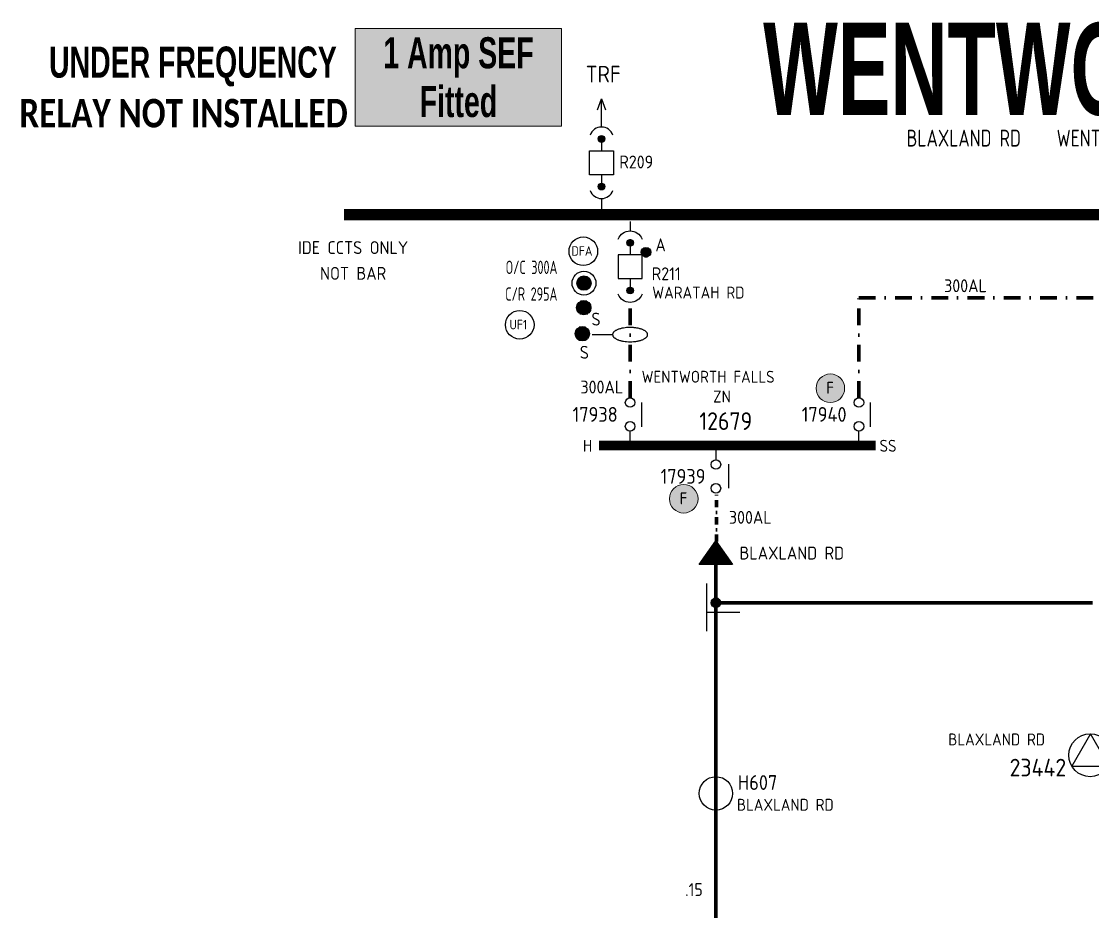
# Model space of a CAD drawing. Header units: millimetres. Extents: x 0 to 634, y -9 to 946.
# Drawn here: x 10.3 to 235, y 759.2 to 946 of the extents above; entities that cross this region are included whole.
import ezdxf
from ezdxf.enums import TextEntityAlignment as Align

# ---------------------------------------------------------------- set-up
doc = ezdxf.new("R2010")
doc.units = ezdxf.units.MM
doc.linetypes.add('UGCABLE', pattern=[11, 3.5, -2, 0, -2, 3.5])
doc.linetypes.add('UGCABLESMALL', pattern=[5, 1.5, -1, 0, -1, 1.5])
for name, color, linetype, true_color in [('BUSBAR', 7, 'Continuous', 0x000000), ('NOTATION', 7, 'Continuous', 0x000000), ('RETICULATION', 7, 'Continuous', 0x000000), ('SOPS_COND_R211', 1, 'Continuous', 0xff0000)]:
    doc.layers.add(name, color=color, linetype=linetype, true_color=true_color)
for name, color, linetype in [('EQUIPMENT', 7, 'Continuous'), ('PROTECTION', 7, 'Continuous'), ('TITLE', 7, 'Continuous')]:
    doc.layers.add(name, color=color, linetype=linetype)
doc.styles.add('34', font='GENISO12', dxfattribs={"width": 0.83622})
doc.styles.add('DEFAULT', font='DEFAULT')
doc.styles.add('E35', font='Simplex')
doc.styles.add('E50', font='Simplex')
doc.styles.add('OF200', font='', dxfattribs={"width": 0.536124})
doc.styles.add('OF75', font='ARIALNB.TTF', dxfattribs={"width": 0.8})
doc.styles.add('S18', font='GENISO12', dxfattribs={"width": 0.994444})
doc.styles.add('S25', font='GENISO12')
doc.styles.add('S29', font='GENISO12')
doc.styles.add('S35', font='GENISO12')
doc.styles.add('SB30', font='GENISO12', dxfattribs={"width": 0.730769})
doc.styles.add('SOPS25', font='GENISO12')
doc.styles.get('OF200').set_extended_font_data('Arial Black')

# ---------------------------------------------------------------- blocks, each defined once
blk = doc.blocks.new('SOPS_RETIC_COND_3$3')
for p, q in [((-2, 4), (-2, -6)), ((-2, -2), (5, -2))]:
    blk.add_line(p, q)
at = {"style": 'DEFAULT', "flags": 3}
blk.add_attdef('ISI_MICROGDS_OBJECT_NAME', (0, 0), '', height=2.5, dxfattribs=at)
blk = doc.blocks.new('SOPS_RETIC_OU_MAIN$0')
for p, q in [((3.35, 7.78), (-3.35, 7.78)), ((-3.21, 7.58), (3.21, 7.58)), ((3.07, 7.38), (-3.07, 7.38)), ((-2.93, 7.18), (2.93, 7.18)), ((2.79, 6.98), (-2.79, 6.98)), ((-2.65, 6.78), (2.65, 6.78)), ((2.51, 6.58), (-2.51, 6.58)), ((-2.37, 6.38), (2.37, 6.38)), ((2.23, 6.18), (-2.23, 6.18)), ((-2.09, 5.98), (2.09, 5.98)), ((1.95, 5.78), (-1.95, 5.78)), ((-1.81, 5.58), (1.81, 5.58)), ((1.67, 5.38), (-1.67, 5.38)), ((-1.53, 5.18), (1.53, 5.18)), ((1.39, 4.98), (-1.39, 4.98)), ((-1.25, 4.78), (1.25, 4.78)), ((1.11, 4.58), (-1.11, 4.58)), ((-0.97, 4.38), (0.97, 4.38)), ((0.83, 4.18), (-0.83, 4.18)), ((-0.69, 3.98), (0.69, 3.98)), ((0.55, 3.78), (-0.55, 3.78)), ((-0.41, 3.58), (0.41, 3.58)), ((0.27, 3.38), (-0.27, 3.38)), ((-0.13, 3.18), (0.13, 3.18))]:
    blk.add_line(p, q)
blk.add_lwpolyline([(-3.5, 8), (3.5, 8), (0, 3)], close=True)
at = {"insert": (-4.95, 6.94), "char_height": 2.7, "attachment_point": 7, "rotation": 180, "line_spacing_factor": 1.2, "style": 'S25'}
blk.add_mtext('BLAXLAND RD', dxfattribs=at)
at = {"style": 'DEFAULT', "flags": 3}
blk.add_attdef('ISI_MICROGDS_OBJECT_NAME', (0, 0), '', height=2.5, dxfattribs=at)
blk = doc.blocks.new('SOPS_SW_CB_FDR')
for p, q in [((-138, 0), (-138, -2)), ((-137.3, -4.41), (-138.7, -4.41)), ((-138.64, -4.21), (-137.36, -4.21)), ((-137.5, -4.01), (-138.5, -4.01)), ((-138.14, -3.81), (-137.86, -3.81)), ((-138.69, -4.61), (-137.31, -4.61)), ((-137.37, -4.81), (-138.63, -4.81)), ((-138.48, -5.01), (-137.52, -5.01)), ((-138, -5.2), (-138, -7)), ((-133.67, -6.4), (-135.67, -6.4)), ((-135.66, -6.6), (-133.68, -6.6)), ((-135.64, -6.2), (-133.7, -6.2)), ((-133.77, -6), (-135.56, -6)), ((-135.43, -5.8), (-133.9, -5.8)), ((-134.13, -5.6), (-135.2, -5.6)), ((-133.73, -6.8), (-135.6, -6.8)), ((-135.5, -7), (-133.84, -7)), ((-134.01, -7.2), (-135.32, -7.2)), ((-134.97, -7.4), (-134.37, -7.4)), ((-149.17, -13.05), (-146.17, -13.05)), ((-146.17, -12.85), (-149.16, -12.85)), ((-149.14, -12.65), (-146.2, -12.65)), ((-146.2, -13.25), (-149.14, -13.25)), ((-146.25, -12.45), (-149.08, -12.45)), ((-149.08, -13.45), (-146.25, -13.45)), ((-148.99, -12.25), (-146.34, -12.25)), ((-146.47, -12.05), (-148.87, -12.05)), ((-148.68, -11.85), (-146.65, -11.85)), ((-146.92, -11.65), (-148.41, -11.65)), ((-138, -12), (-138, -13.8)), ((-146.34, -13.65), (-148.99, -13.65)), ((-148.87, -13.85), (-146.47, -13.85)), ((-146.65, -14.05), (-148.69, -14.05)), ((-148.41, -14.25), (-146.92, -14.25)), ((-137.3, -14.41), (-138.7, -14.41)), ((-138.69, -14.61), (-137.31, -14.61)), ((-138.64, -14.21), (-137.36, -14.21)), ((-137.37, -14.81), (-138.63, -14.81)), ((-137.5, -14.01), (-138.5, -14.01)), ((-138.48, -15.01), (-137.52, -15.01)), ((-138.14, -13.81), (-137.86, -13.81))]:
    blk.add_line(p, q)
for points in [[(-140.5, -3.7, -0.68), (-135.5, -3.7)], [(-135.5, -15.3, -0.68), (-140.5, -15.3)]]:
    blk.add_lwpolyline(points, format="xyb")
blk.add_lwpolyline([(-140.5, -7), (-140.5, -12), (-135.5, -12), (-135.5, -7)], close=True)
for centre, radius in [((-138, -4.5), 0.7), ((-134.67, -6.45), 1), ((-147.67, -12.95), 2.5), ((-147.67, -12.95), 1.5), ((-138, -14.5), 0.7)]:
    blk.add_circle(centre, radius)
at = {"insert": (-132.7, -4.92), "char_height": 2.7, "attachment_point": 4, "line_spacing_factor": 1.2, "style": 'S25'}
blk.add_mtext('A', dxfattribs=at)
at = {"style": 'DEFAULT', "flags": 3}
blk.add_attdef('ISI_MICROGDS_OBJECT_NAME', (0, 0), '', height=2.5, dxfattribs=at)
at = {"style": 'S25'}
blk.add_attdef('CB_NUMBER', text='', height=2.7, dxfattribs=at).set_placement((-133.47, -10.99), align=Align.MIDDLE_LEFT)
blk.add_attdef('LOCATION_001', (-133.37, -16.18), '', height=2.5, dxfattribs=at)
blk = doc.blocks.new('SOPS_SW_CB_TRF')
for p, q in [((-144, 19.8), (-144, 25.73)), ((-144.7, 17.24), (-143.3, 17.24)), ((-143.31, 17.44), (-144.69, 17.44)), ((-143.35, 17.04), (-144.65, 17.04)), ((-144.61, 17.64), (-143.39, 17.64)), ((-144.53, 16.84), (-143.47, 16.84)), ((-143.56, 17.84), (-144.44, 17.84)), ((-143.76, 16.64), (-144.24, 16.64)), ((-144, 16.6), (-144, 14.8)), ((-144, 9.8), (-144, 8)), ((-144.7, 7.24), (-143.3, 7.24)), ((-143.31, 7.44), (-144.69, 7.44)), ((-143.35, 7.04), (-144.65, 7.04)), ((-144.61, 7.64), (-143.39, 7.64)), ((-144.53, 6.84), (-143.47, 6.84)), ((-143.56, 7.84), (-144.44, 7.84)), ((-143.76, 6.64), (-144.24, 6.64)), ((-144, 4.8), (-144, 1))]:
    blk.add_line(p, q)
blk.add_lwpolyline([(-144.82, 23.44), (-144, 25.73), (-143.17, 23.44)])
for points in [[(-141.63, 18.1, 0.717741), (-146.37, 18.1)], [(-146.37, 6.5, 0.717741), (-141.63, 6.5)]]:
    blk.add_lwpolyline(points, format="xyb")
blk.add_lwpolyline([(-146.5, 14.8), (-141.5, 14.8), (-141.5, 9.8), (-146.5, 9.8)], close=True)
for centre in [(-144, 17.3), (-144, 7.3)]:
    blk.add_circle(centre, 0.7)
at = {"line_spacing_factor": 1.2}
for s, insert, char_height, attachment_point, style in [('TRF', (-143.64, 30.9), 3.5, 5, 'S35'), ('R209', (-140.27, 12.47), 2.7, 4, 'S25')]:
    blk.add_mtext(s, dxfattribs=dict(at, insert=insert, char_height=char_height, attachment_point=attachment_point, style=style))
at = {"style": 'DEFAULT', "flags": 3}
blk.add_attdef('ISI_MICROGDS_OBJECT_NAME', (0, 0), '', height=2.5, dxfattribs=at)
blk = doc.blocks.new('SOPS_SW_P_H_D')
for p, q in [((0, 0), (0, -2)), ((2.65, -2.91), (2.65, -8))]:
    blk.add_line(p, q)
for centre in [(0, -3), (0, -8)]:
    blk.add_circle(centre, 1)
at = {"style": 'DEFAULT', "flags": 3}
blk.add_attdef('ISI_MICROGDS_OBJECT_NAME', (0, 0), '', height=2.5, dxfattribs=at)
at = {"style": 'S25'}
blk.add_attdef('SWITCH_NUMBER', text='', height=3.1, dxfattribs=at).set_placement((-2.19, -5.49), align=Align.MIDDLE_RIGHT)
blk = doc.blocks.new('SOPS_SW_P_H_U')
for p, q in [((2.43, 4.91), (2.43, 10)), ((0, 1), (0, 4))]:
    blk.add_line(p, q)
for centre in [(0, 10), (0, 5)]:
    blk.add_circle(centre, 1)
at = {"style": 'S25'}
blk.add_attdef('SWITCH_NUMBER', text='', height=3.1, dxfattribs=at).set_placement((-2.6, 7.51), align=Align.MIDDLE_RIGHT)
at = {"style": 'DEFAULT', "flags": 3}
blk.add_attdef('ISI_MICROGDS_OBJECT_NAME', (0, 0), '', height=2.5, dxfattribs=at)
blk = doc.blocks.new('SOPS_SW_P_H_U$0')
for p, q in [((2.43, 4.91), (2.43, 10)), ((0, 1), (0, 4))]:
    blk.add_line(p, q)
for centre in [(0, 10), (0, 5)]:
    blk.add_circle(centre, 1)
at = {"style": 'S25'}
blk.add_attdef('SWITCH_NUMBER', text='', height=3.1, dxfattribs=at).set_placement((-2.6, 7.51), align=Align.MIDDLE_RIGHT)
at = {"style": 'DEFAULT', "flags": 3}
blk.add_attdef('ISI_MICROGDS_OBJECT_NAME', (0, 0), '', height=2.5, dxfattribs=at)
blk = doc.blocks.new('SOPS_SW_S_R$1')
blk.add_circle((0, 0), 3.5)
at = {"style": 'DEFAULT', "flags": 3}
blk.add_attdef('ISI_MICROGDS_OBJECT_NAME', (0, 0), '', height=2.5, dxfattribs=at)
at = {"style": 'S29'}
blk.add_attdef('SWITCH_NUMBER', text='', height=3.1, dxfattribs=at).set_placement((4.58, 2.27), align=Align.MIDDLE_LEFT)
at = {"style": 'S25'}
blk.add_attdef('LOCATION_001', (4.41, -3.64), '', height=2.5, dxfattribs=at)
blk = doc.blocks.new('SOPS_TRF_BUS_PM')
at = {"const_width": 2}
blk.add_lwpolyline([(-23, 1), (35, 1)], dxfattribs=at)
at = {"style": 'S25'}
for tag, p in [('LOCATION_001', (-14.09, 14.16)), ('LOCATION_002', (0.91, 10))]:
    blk.add_attdef(tag, p, '', height=2.5, dxfattribs=at)
at = {"style": 'S35'}
blk.add_attdef('SUB_NUMBER', text='', height=3.7, dxfattribs=at).set_placement((3.55, 6.1), align=Align.MIDDLE_CENTER)
at = {"style": 'DEFAULT', "flags": 3}
blk.add_attdef('ISI_MICROGDS_OBJECT_NAME', (0, 0), '', height=2.5, dxfattribs=at)
at = {"style": 'S25'}
blk.add_attdef('SWG_TYPE', text='', height=2.5, dxfattribs=at).set_placement((-24.45, 0.93), align=Align.MIDDLE_RIGHT)
blk.add_attdef('SUB_TYPE', text='', height=2.5, dxfattribs=at).set_placement((35.81, 0.93), align=Align.MIDDLE_LEFT)
blk = doc.blocks.new('SOPS_TRF_T_L$15')
for p, q in [((-1, 0), (1, 0)), ((0.98, 0.2), (-0.98, 0.2)), ((-0.92, 0.4), (0.92, 0.4)), ((0.8, 0.6), (-0.8, 0.6)), ((-0.6, 0.8), (0.6, 0.8)), ((0.98, -0.2), (-0.98, -0.2)), ((-0.92, -0.4), (0.92, -0.4)), ((0.8, -0.6), (-0.8, -0.6)), ((-0.6, -0.8), (0.6, -0.8))]:
    blk.add_line(p, q)
blk.add_lwpolyline([(-1.55, -2.28), (-5.47, 4.5), (-9.38, -2.28)], close=True)
for centre, radius in [((-5.5, 0), 4.5), ((0, 0), 1)]:
    blk.add_circle(centre, radius)
at = {"style": 'S25'}
blk.add_attdef('LOCATION_001', (-35.27, 2.07), '', height=2.5, dxfattribs=at)
at = {"style": 'DEFAULT', "flags": 3}
blk.add_attdef('ISI_MICROGDS_OBJECT_NAME', (0, 0), '', height=2.5, dxfattribs=at)
at = {"style": 'S35'}
blk.add_attdef('SUB_NUMBER', text='', height=3.7, dxfattribs=at).set_placement((-10.53, -2.59), align=Align.MIDDLE_RIGHT)
blk = doc.blocks.new('DRAWING_INFO_SCHEM')
at = {"style": 'OF200', "width": 0.536124}
blk.add_attdef('SHEET_TITLE', text='', height=19.34, dxfattribs=at).set_placement((335.36, 936), align=Align.MIDDLE_RIGHT)
at = {"style": 'OF75', "width": 0.8}
blk.add_attdef('SUPPLY_POINT_001', (348.66, 932.74), '', height=6.52, dxfattribs=at)
at = {"style": '34', "width": 0.83622}
blk.add_attdef('ADDRESS1', text='', height=3.53, dxfattribs=at).set_placement((207.98, 923.24), align=Align.TOP_CENTER)
for tag, p in [('ADDRESS2', (227.46, 921.47)), ('ADDRESS3', (275.46, 921.47)), ('PHONE_NUMBER', (326.66, 921.47))]:
    blk.add_attdef(tag, text='', height=3.53, dxfattribs=at).set_placement(p, align=Align.MIDDLE_LEFT)
at = {"style": 'S25'}
for tag, p in [('TOTAL_SHEETS', (632.44, 120.95)), ('SSN', (632.44, 106.2))]:
    blk.add_attdef(tag, text='', height=2.5, rotation=90, dxfattribs=at).set_placement(p, align=Align.MIDDLE_CENTER)
at = {"style": 'E35'}
blk.add_attdef('SHEET_TITLE', text='', height=3.5, rotation=90, dxfattribs=at).set_placement((632.44, -7.68), align=Align.MIDDLE_LEFT)
at = {"style": 'DEFAULT'}
for tag, flags in [('TITLE', 1), ('SHEET_NUMBER', 1), ('SHEET_NUMBER', 1), ('ISI_MICROGDS_OBJECT_NAME', 3)]:
    blk.add_attdef(tag, (0, 0), '', height=2.5, dxfattribs=dict(at, flags=flags))
for tag, height, style, p in [('PUBLISH_DATE', 3.5, 'S35', (520, -6)), ('AMENDMENT', 5, 'E50', (553.4, -6.27)), ('SSN', 5, 'E50', (593.4, -6.27))]:
    blk.add_attdef(tag, text='', height=height, dxfattribs=dict(style=style)).set_placement(p, align=Align.MIDDLE_CENTER)
at = {"style": 'E50'}
blk.add_attdef('DRAWING_NUMBER', text='', height=5, dxfattribs=at).set_placement((555.9, -6.27), align=Align.MIDDLE_LEFT)

msp = doc.modelspace()

# ---------------------------------------------------------------- hatches: boundary and pattern name
at = {"layer": 'NOTATION', "true_color": 0xaeff39}
msp.add_hatch(color=60, dxfattribs=at).paths.add_polyline_path([(80.36, 923.99), (123.64, 923.99), (123.64, 944.45), (80.36, 944.45)])
at = {"layer": 'PROTECTION', "true_color": 0xff8080}
h = msp.add_hatch(color=11, dxfattribs=at)
edge = h.paths.add_edge_path()
edge.add_arc((180, 869), 3, 0, 360)
h = msp.add_hatch(color=11, dxfattribs=at)
edge = h.paths.add_edge_path()
edge.add_arc((149.25, 845.8), 3, 0, 360)

# ---------------------------------------------------------------- linework, layer by layer
at = {"layer": 'BUSBAR', "const_width": 2.4}
msp.add_lwpolyline([(78, 905.4), (624, 905.4)], dxfattribs=at)
at = {"layer": 'NOTATION', "color": 7, "lineweight": 0}
msp.add_lwpolyline([(80.36, 923.99), (123.64, 923.99), (123.64, 944.45), (80.36, 944.45)], close=True, dxfattribs=at)
at = {"layer": 'PROTECTION'}
for p, q in [((126.79, 885.84), (129.79, 885.84)), ((129.78, 886.04), (126.8, 886.04)), ((129.77, 885.64), (126.81, 885.64)), ((126.83, 886.24), (129.75, 886.24)), ((126.86, 885.44), (129.72, 885.44)), ((129.69, 886.44), (126.9, 886.44)), ((129.64, 885.24), (126.94, 885.24)), ((126.99, 886.64), (129.59, 886.64)), ((129.46, 886.84), (127.13, 886.84)), ((127.33, 887.04), (129.26, 887.04)), ((128.95, 887.24), (127.63, 887.24)), ((127.06, 885.04), (129.53, 885.04)), ((129.36, 884.84), (127.22, 884.84)), ((127.47, 884.64), (129.12, 884.64)), ((128.66, 884.44), (127.92, 884.44)), ((126.52, 880.78), (129.44, 880.78)), ((129.38, 880.98), (126.58, 880.98)), ((126.68, 881.18), (129.28, 881.18)), ((129.14, 881.38), (126.82, 881.38)), ((127.01, 881.58), (128.95, 881.58)), ((128.64, 881.78), (127.32, 881.78)), ((126.48, 880.38), (129.48, 880.38)), ((129.47, 880.58), (126.49, 880.58)), ((129.46, 880.18), (126.5, 880.18)), ((126.55, 879.98), (129.41, 879.98)), ((129.33, 879.78), (126.63, 879.78)), ((126.75, 879.58), (129.21, 879.58)), ((129.05, 879.38), (126.91, 879.38)), ((127.16, 879.18), (128.8, 879.18)), ((128.35, 878.98), (127.61, 878.98)), ((130.01, 880.24), (134.33, 880.24))]:
    msp.add_line(p, q, dxfattribs=at)
msp.add_lwpolyline([(134.33, 880.24, 0.059195), (134.35, 880.1, 0.05414), (134.41, 879.95, 0.046368), (134.49, 879.81, 0.038366), (134.61, 879.67, 0.031453), (134.77, 879.54, 0.025953), (134.95, 879.41, 0.021729), (135.17, 879.29, 0.018528), (135.41, 879.18, 0.016108), (135.67, 879.08, 0.014279), (135.96, 879, 0.012899), (136.27, 878.92, 0.011867), (136.6, 878.86, 0.021655), (137.28, 878.77, 0.020297), (138, 878.74, 0.020297), (138.71, 878.77, 0.021655), (139.4, 878.86, 0.011867), (139.72, 878.92, 0.012899), (140.03, 879, 0.014279), (140.32, 879.08, 0.016108), (140.59, 879.18, 0.018528), (140.83, 879.29, 0.021729), (141.04, 879.41, 0.025953), (141.23, 879.54, 0.031453), (141.38, 879.67, 0.038366), (141.5, 879.81, 0.046368), (141.59, 879.95, 0.05414), (141.64, 880.1, 0.059195), (141.66, 880.24, 0.059195), (141.64, 880.39, 0.05414), (141.59, 880.54, 0.046368), (141.5, 880.68, 0.038366), (141.38, 880.82, 0.031453), (141.23, 880.95, 0.025953), (141.04, 881.08, 0.021729), (140.83, 881.2, 0.018528), (140.59, 881.31, 0.016108), (140.32, 881.4, 0.014279), (140.03, 881.49, 0.012899), (139.72, 881.57, 0.011867), (139.4, 881.63, 0.021655), (138.71, 881.72, 0.020297), (138, 881.74, 0.020297), (137.28, 881.72, 0.021655), (136.6, 881.63, 0.011867), (136.27, 881.57, 0.012899), (135.96, 881.49, 0.014279), (135.67, 881.4, 0.016108), (135.41, 881.31, 0.018528), (135.17, 881.2, 0.021729), (134.95, 881.08, 0.025953), (134.77, 880.95, 0.031453), (134.61, 880.82, 0.038366), (134.49, 880.68, 0.046368), (134.41, 880.54, 0.05414), (134.35, 880.39, 0.059195)], format="xyb", close=True, dxfattribs=at)
at = {"layer": 'PROTECTION', "color": 202, "true_color": 0x8a2be2}
msp.add_circle((128.19, 897.74), 3, dxfattribs=at)
at = {"layer": 'PROTECTION', "color": 18, "true_color": 0x000000}
msp.add_circle((114.86, 882.31), 3, dxfattribs=at)
at = {"layer": 'PROTECTION'}
for centre in [(128.29, 885.9), (127.98, 880.43)]:
    msp.add_circle(centre, 1.5, dxfattribs=at)
at = {"layer": 'PROTECTION', "color": 11, "lineweight": 0, "true_color": 0xff8080}
for centre in [(180, 869), (149.25, 845.8)]:
    msp.add_circle(centre, 3, dxfattribs=at)
at = {"layer": 'RETICULATION'}
for radius in [1, 0.9, 0.8, 0.7, 0.6, 0.5, 0.4, 0.3, 0.2]:
    msp.add_circle((156, 824), radius, dxfattribs=at)
at = {"layer": 'SOPS_COND_R211', "linetype": 'UGCABLE', "lineweight": 70}
msp.add_line((138, 867), (138, 887), dxfattribs=at)
at = {"layer": 'SOPS_COND_R211', "linetype": 'UGCABLESMALL', "lineweight": 70}
msp.add_line((156.13, 836.82), (156.13, 847.01), dxfattribs=at)
at = {"layer": 'SOPS_COND_R211', "lineweight": 70}
for p, q in [((156, 832), (156, 715.5)), ((156, 824), (235, 824))]:
    msp.add_line(p, q, dxfattribs=at)
at = {"layer": 'SOPS_COND_R211', "linetype": 'UGCABLE', "lineweight": 70}
msp.add_lwpolyline([(186, 867), (186, 888), (240, 888), (240, 869)], dxfattribs=at)

# ---------------------------------------------------------------- block references
at = {"layer": 'EQUIPMENT'}
for name, p in [('SOPS_SW_CB_TRF', (276, 904)), ('SOPS_RETIC_COND_3$3', (156, 824))]:
    msp.add_blockref(name, p, dxfattribs=at)
for name, p, values in [('SOPS_SW_CB_FDR', (276, 904), {'CB_NUMBER': 'R211', 'LOCATION_001': 'WARATAH RD'}), ('SOPS_TRF_BUS_PM', (154.51, 856), {'SWG_TYPE': 'H', 'SUB_TYPE': 'SS', 'SUB_NUMBER': '12679', 'LOCATION_001': 'WENTWORTH FALLS', 'LOCATION_002': 'ZN'}), ('SOPS_SW_P_H_U', (138, 856), {'SWITCH_NUMBER': '17938'}), ('SOPS_SW_P_H_U$0', (186, 856), {'SWITCH_NUMBER': '17940'}), ('SOPS_SW_P_H_D', (156, 856), {'SWITCH_NUMBER': '17939'}), ('SOPS_TRF_T_L$15', (240, 792), {'SUB_NUMBER': '23442', 'LOCATION_001': 'BLAXLAND RD'}), ('SOPS_SW_S_R$1', (156, 784), {'LOCATION_001': 'BLAXLAND RD', 'SWITCH_NUMBER': 'H607'})]:
    msp.add_blockref(name, p, dxfattribs=at).add_auto_attribs(values)
at = {"layer": 'EQUIPMENT', "rotation": 180}
msp.add_blockref('SOPS_RETIC_OU_MAIN$0', (156, 840), dxfattribs=at)
at = {"layer": 'TITLE'}
ref = msp.add_blockref('DRAWING_INFO_SCHEM', (0, 0), dxfattribs=at)
ref.add_attrib('ADDRESS1', 'BLAXLAND RD', dxfattribs={"layer": '0', "height": 3.5278, "style": '34', "width": 0.83622}).set_placement((207.98, 923.24), align=Align.TOP_CENTER)
ref.add_attrib('SHEET_TITLE', 'WENTWORTH FALLS', dxfattribs={"layer": '0', "height": 19.3418, "style": 'OF200', "width": 0.536124}).set_placement((335.36, 936), align=Align.MIDDLE_RIGHT)
ref.add_attrib('ADDRESS2', 'WENTWORTH FALLS', dxfattribs={"layer": '0', "height": 3.5278, "style": '34', "width": 0.83622}).set_placement((227.46, 921.47), align=Align.MIDDLE_LEFT)

# ---------------------------------------------------------------- texts
at = {"layer": 'BUSBAR', "insert": (79.91, 895.8), "char_height": 2.7, "attachment_point": 5, "line_spacing_factor": 1.2, "style": 'S25'}
msp.add_mtext('IDE CCTS ONLY\\PNOT BAR', dxfattribs=at)
at = {"layer": 'NOTATION', "insert": (102, 934.22), "char_height": 6.5159, "attachment_point": 5, "line_spacing_factor": 0.942052, "style": 'OF75'}
msp.add_mtext('\\C1;\\fArial Narrow|b1|i0|c0|p34;1 Amp SEF \\PFitted', dxfattribs=at)
at = {"layer": 'NOTATION', "color": 1, "insert": (76.48, 936.49), "char_height": 6.5159, "attachment_point": 6, "line_spacing_factor": 0.942052, "style": 'OF75'}
msp.add_mtext('\\fArial Narrow|b1|i0|c0|p34;UNDER FREQUENCY', dxfattribs=at)
at = {"layer": 'NOTATION', "color": 94, "true_color": 0x00ad00, "insert": (78.77, 926.68), "char_height": 6.5159, "attachment_point": 6, "line_spacing_factor": 0.942052, "style": 'OF75'}
msp.add_mtext('\\C114;\\c4283478016;\\fCalibri","sans-serif|b1|i0|c0|p34;\\H0.916667x;RELAY NOT INSTALLED', dxfattribs=at)
at = {"layer": 'NOTATION', "color": 173, "true_color": 0x4169e1, "insert": (122.75, 891.56), "char_height": 2.8, "attachment_point": 6, "line_spacing_factor": 1.2, "style": 'SB30'}
msp.add_mtext('O/C 300A\\PC/R 295A', dxfattribs=at)
at = {"layer": 'PROTECTION', "color": 202, "true_color": 0x8a2be2, "insert": (127.9, 897.79), "char_height": 2, "attachment_point": 5, "line_spacing_factor": 1.2, "style": 'S18'}
msp.add_mtext('DFA', dxfattribs=at)
at = {"layer": 'PROTECTION', "color": 18, "true_color": 0x000000, "attachment_point": 5, "line_spacing_factor": 1.2}
for s, insert, char_height, style in [('UF1', (114.57, 882.35), 2, 'S18'), ('F', (179.95, 869.09), 2.5, 'SOPS25'), ('F', (149.2, 845.89), 2.5, 'SOPS25')]:
    msp.add_mtext(s, dxfattribs=dict(at, insert=insert, char_height=char_height, style=style))
at = {"layer": 'PROTECTION', "char_height": 2.7, "attachment_point": 2, "line_spacing_factor": 1.2, "style": 'S25'}
for insert in [(130.85, 884.85), (128.41, 877.89)]:
    msp.add_mtext('S', dxfattribs=dict(at, insert=insert))
at = {"layer": 'SOPS_COND_R211', "color": 7, "char_height": 2.7, "line_spacing_factor": 1.2, "style": 'S25'}
for s, insert, attachment_point in [('300AL', (208.35, 890.5), 5), ('300AL', (136.55, 869.25), 6), ('300AL', (163.21, 841.91), 5), ('.15', (151.4, 763.81), 5)]:
    msp.add_mtext(s, dxfattribs=dict(at, insert=insert, attachment_point=attachment_point))

doc.saveas('drawing.dxf')
